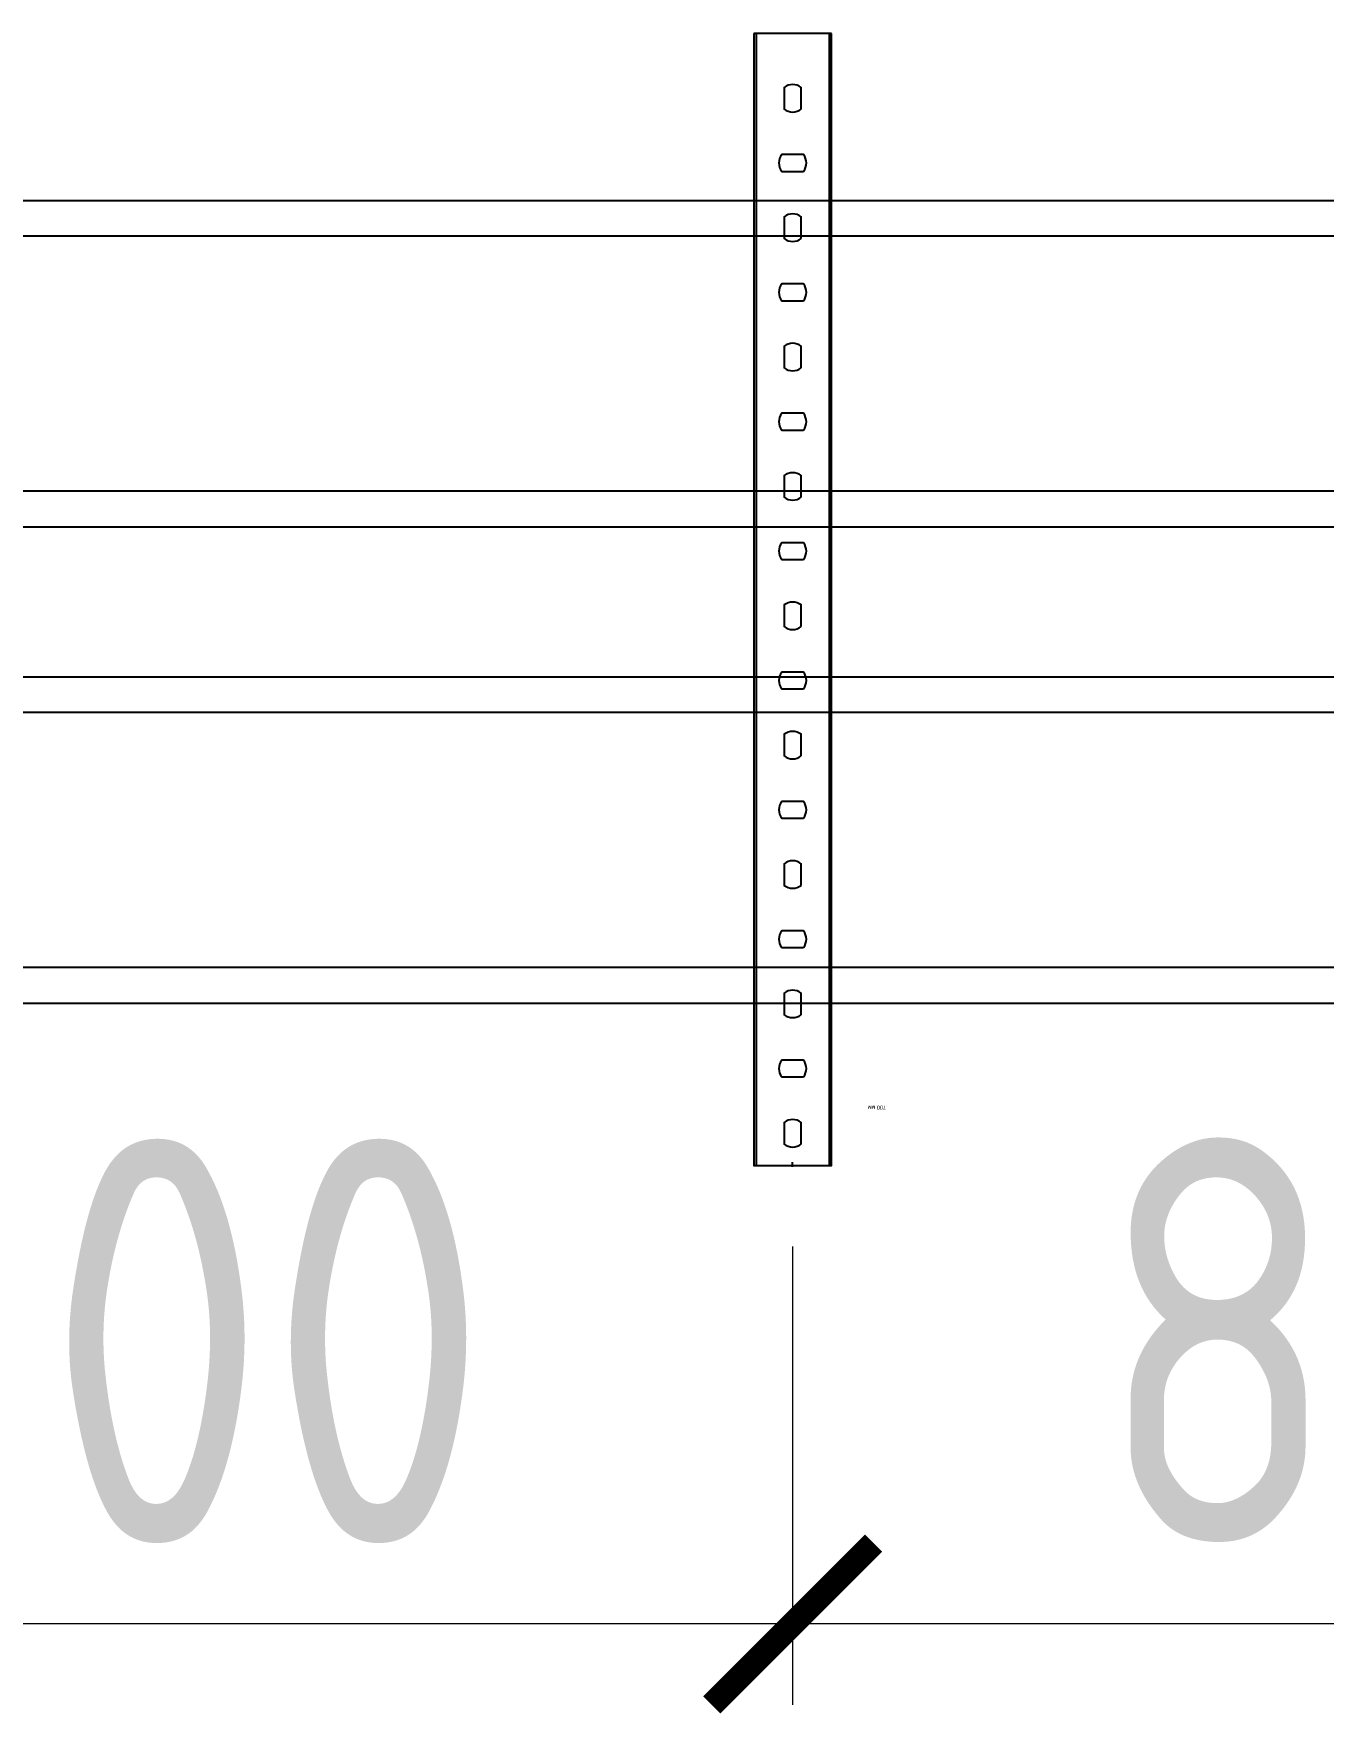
# Model space of a CAD drawing. Header units: millimetres. Extents: x -42533 to 645315, y 3457 to 82611.
# Drawn here: x 185411 to 186209, y 40924 to 41962 of the extents above; entities that cross this region are included whole.
import ezdxf
from ezdxf.enums import TextEntityAlignment as Align

# ---------------------------------------------------------------- set-up
doc = ezdxf.new("R2018")
doc.units = ezdxf.units.MM
for name, color, linetype in [('00_00_потолок_Панели из стали', 7, 'Continuous'), ('ЭОМ_Лотки авар.', 1, 'Continuous'), ('ЭОМ_Лотки рабочие', 5, 'Continuous')]:
    doc.layers.add(name, color=color, linetype=linetype)
doc.styles.get("Standard").update_dxf_attribs({"font": 'arial.ttf'})
doc.styles.add('М2', font='isocpeur.ttf', dxfattribs={"width": 0.8})
doc.dimstyles.new('М2-100', dxfattribs={"dimtxt": 250, "dimasz": 100, "dimexe": 50, "dimexo": 50, "dimgap": 50, "dimtad": 1, "dimdec": 0, "dimzin": 1, "dimtxsty": 'М2', "dimblk": 'ARCHTICK', "dimcen": 2.5, "dimdle": 50, "dimclre": 256, "dimclrt": 256, "dimadec": 0, "dimazin": 0, "dimtfac": 1, "dimtdec": 0, "dimtix": 1, "dimtmove": 1, "dimatfit": 3, "dimldrblk": 'NONE', "dimfxl": 1, "dimtolj": 1, "dimlwd": 9, "dimlwe": 9, "dimarcsym": 1})

# ---------------------------------------------------------------- blocks, each defined once
blk = doc.blocks.new('*U37')
at = {"color": 0, "linetype": 'Continuous', "lineweight": 25}
for p, q in [((-78.8, -46976.1), (-78.8, 0)), ((78.8, -46976.1), (78.8, 0))]:
    blk.add_line(p, q, dxfattribs=at)
blk.add_lwpolyline([(100.8, -46976.1), (100.8, 0), (-100.8, 0), (-100.8, -46976.1)], close=True, dxfattribs=at)
at = {"color": 0, "flags": 9}
for tag, p in [('НАИМЕНОВАНИЕ', (-59.1, -7)), ('АРТИКУЛ', (-59.7, -11.8)), ('ПРИМЕЧАНИЕ', (-58.8, -17.3))]:
    blk.add_attdef(tag, text='', height=2.5, dxfattribs=at).set_placement(p, align=Align.TOP_LEFT)
at = {"color": 0, "lineweight": 30, "flags": 104}
for tag, p in [('ВЫСОТА', (-59.6, -20.9)), ('ТОЛЩИНА', (-59, -31)), ('ШИРИНА', (-58.9, -25.1)), ('ДЛИНА', (-59.5, -36.1))]:
    blk.add_attdef(tag, text='', height=2.5, dxfattribs=at).set_placement(p, align=Align.TOP_LEFT)
blk = doc.blocks.new('*U39')
at = {"color": 0, "linetype": 'Continuous', "lineweight": 25}
for p, q in [((-78.8, -46398.7), (-78.8, 0)), ((78.8, -46398.7), (78.8, 0))]:
    blk.add_line(p, q, dxfattribs=at)
blk.add_lwpolyline([(100.8, -46398.7), (100.8, 0), (-100.8, 0), (-100.8, -46398.7)], close=True, dxfattribs=at)
at = {"color": 0, "flags": 9}
for tag, p in [('НАИМЕНОВАНИЕ', (-59.1, -7)), ('АРТИКУЛ', (-59.7, -11.8)), ('ПРИМЕЧАНИЕ', (-58.8, -17.3))]:
    blk.add_attdef(tag, text='', height=2.5, dxfattribs=at).set_placement(p, align=Align.TOP_LEFT)
at = {"color": 0, "lineweight": 30, "flags": 104}
for tag, p in [('ВЫСОТА', (-59.6, -20.9)), ('ТОЛЩИНА', (-59, -31)), ('ШИРИНА', (-58.9, -25.1)), ('ДЛИНА', (-59.5, -36.1))]:
    blk.add_attdef(tag, text='', height=2.5, dxfattribs=at).set_placement(p, align=Align.TOP_LEFT)
blk = doc.blocks.new('*U45')
at = {"color": 0, "linetype": 'ByBlock', "lineweight": -2}
for points in [[(24, -700), (24, 0), (-24, 0), (-24, -700)], [(-22.5, -700), (-22.5, 0)], [(22.5, -700), (22.5, 0)], [(-24, -700), (24, -700)]]:
    blk.add_lwpolyline(points, dxfattribs=at)
at = {"color": 254, "transparency": 33554483}
blk.add_lwpolyline([(0, 0.7), (0, -2.2)], dxfattribs=at)
at = {"color": 0, "linetype": 'ByBlock', "lineweight": -2}
for points in [[(-5.2, -13.3), (-5.2, -26.7, 0.345739), (5.2, -26.7), (5.2, -13.3, 0.345739)], [(-6.7, -54.8, 0.345739), (-6.7, -65.2), (6.7, -65.2, 0.345739), (6.7, -54.8)], [(-5.2, -93.3), (-5.2, -106.7, 0.345739), (5.2, -106.7), (5.2, -93.3, 0.345739)], [(-6.7, -134.8, 0.345739), (-6.7, -145.2), (6.7, -145.2, 0.345739), (6.7, -134.8)], [(-5.2, -173.3), (-5.2, -186.7, 0.345739), (5.2, -186.7), (5.2, -173.3, 0.345739)], [(-6.7, -214.8, 0.345739), (-6.7, -225.2), (6.7, -225.2, 0.345739), (6.7, -214.8)], [(-5.2, -253.3), (-5.2, -266.7, 0.345739), (5.2, -266.7), (5.2, -253.3, 0.345739)], [(-6.7, -294.8, 0.345739), (-6.7, -305.2), (6.7, -305.2, 0.345739), (6.7, -294.8)], [(-5.2, -333.3), (-5.2, -346.7, 0.345739), (5.2, -346.7), (5.2, -333.3, 0.345739)], [(-6.7, -374.8, 0.345739), (-6.7, -385.2), (6.7, -385.2, 0.345739), (6.7, -374.8)], [(-5.2, -413.3), (-5.2, -426.7, 0.345739), (5.2, -426.7), (5.2, -413.3, 0.345739)], [(-6.7, -454.8, 0.345739), (-6.7, -465.2), (6.7, -465.2, 0.345739), (6.7, -454.8)], [(-5.2, -493.3), (-5.2, -506.7, 0.345739), (5.2, -506.7), (5.2, -493.3, 0.345739)], [(-6.7, -534.8, 0.345739), (-6.7, -545.2), (6.7, -545.2, 0.345739), (6.7, -534.8)], [(-5.2, -573.3), (-5.2, -586.7, 0.345739), (5.2, -586.7), (5.2, -573.3, 0.345739)], [(-6.7, -614.8, 0.345739), (-6.7, -625.2), (6.7, -625.2, 0.345739), (6.7, -614.8)], [(-5.2, -653.3), (-5.2, -666.7, 0.345739), (5.2, -666.7), (5.2, -653.3, 0.345739)]]:
    blk.add_lwpolyline(points, format="xyb", close=True, dxfattribs=at)
at = {"flags": 9}
for tag, p in [('НАИМЕНОВАНИЕ', (-58.2, -19.4)), ('АРТИКУЛ', (-58.9, -24.5)), ('ПРИМЕЧАНИЕ', (-58.3, -30.8))]:
    blk.add_attdef(tag, p, '', height=2.5, dxfattribs=at)
at = {"lineweight": 30, "flags": 104}
blk.add_attdef('ДЛИНА', text='', height=2.5, dxfattribs=at).set_placement((-57.7, -34.6), align=Align.TOP_LEFT)
blk = doc.blocks.new('_ArchTick')
at = {"color": 0, "linetype": 'ByBlock', "lineweight": 70, "const_width": 0.15}
blk.add_lwpolyline([(-0.5, -0.5), (0.5, 0.5)], dxfattribs=at)
blk = doc.blocks.new('*D545')
at = {"layer": '00_00_потолок_Панели из стали', "lineweight": 9, "transparency": 16777216}
for p, q in [((185080.3, 41212.4), (185080.3, 40929)), ((185880.5, 41211.8), (185880.5, 40929))]:
    blk.add_line(p, q, dxfattribs=at)
at = {"layer": '00_00_потолок_Панели из стали', "color": 0, "lineweight": 9, "transparency": 16777216}
blk.add_line((185930.5, 40979), (185030.3, 40979), dxfattribs=at)
at = {"layer": 'Defpoints', "color": 0, "transparency": 16777216}
for p in [(185080.3, 41262.4), (185880.5, 41261.8), (185080.3, 40979)]:
    blk.add_point(p, dxfattribs=at)
at = {"layer": '00_00_потолок_Панели из стали', "color": 0, "lineweight": 9, "transparency": 16777216, "xscale": 100, "yscale": 100, "zscale": 100, "rotation": 180}
blk.add_blockref('_ArchTick', (185080.3, 40979), dxfattribs=at)
at = {"layer": '00_00_потолок_Панели из стали', "color": 0, "lineweight": 9, "transparency": 16777216, "xscale": 100, "yscale": 100, "zscale": 100}
blk.add_blockref('_ArchTick', (185880.5, 40979), dxfattribs=at)
at = {"layer": '00_00_потолок_Панели из стали', "transparency": 16777216, "insert": (185480.4, 41154), "char_height": 250, "attachment_point": 5, "style": 'М2'}
blk.add_mtext('\\A1;800', dxfattribs=at)
blk = doc.blocks.new('_None')
blk = doc.blocks.new('*D546')
at = {"layer": '00_00_потолок_Панели из стали', "lineweight": 9, "transparency": 16777216}
for p, q in [((185880.5, 41212.4), (185880.5, 40929)), ((186680.7, 41211.8), (186680.7, 40929))]:
    blk.add_line(p, q, dxfattribs=at)
at = {"layer": '00_00_потолок_Панели из стали', "color": 0, "lineweight": 9, "transparency": 16777216}
blk.add_line((186730.7, 40979), (185830.5, 40979), dxfattribs=at)
at = {"layer": 'Defpoints', "color": 0, "transparency": 16777216}
for p in [(185880.5, 41262.4), (186680.7, 41261.8), (185880.5, 40979)]:
    blk.add_point(p, dxfattribs=at)
at = {"layer": '00_00_потолок_Панели из стали', "color": 0, "lineweight": 9, "transparency": 16777216, "xscale": 100, "yscale": 100, "zscale": 100, "rotation": 180}
blk.add_blockref('_ArchTick', (185880.5, 40979), dxfattribs=at)
at = {"layer": '00_00_потолок_Панели из стали', "color": 0, "lineweight": 9, "transparency": 16777216, "xscale": 100, "yscale": 100, "zscale": 100}
blk.add_blockref('_ArchTick', (186680.7, 40979), dxfattribs=at)
at = {"layer": '00_00_потолок_Панели из стали', "transparency": 16777216, "insert": (186280.6, 41154), "char_height": 250, "attachment_point": 5, "style": 'М2'}
blk.add_mtext('\\A1;800', dxfattribs=at)

msp = doc.modelspace()

# ---------------------------------------------------------------- block references
at = {"layer": 'ЭОМ_Лотки авар.', "color": 1, "rotation": 90}
msp.add_blockref('*U39', (151394.5, 41758.3), dxfattribs=at)
at = {"layer": 'ЭОМ_Лотки рабочие'}
ref = msp.add_blockref('*U45', (185880.5, 41262.4), dxfattribs=dict(at, rotation=180))
lines = msp.add_mtext('700 мм', dxfattribs={"layer": '0', "insert": (185938.3, 41297), "char_height": 2.5, "attachment_point": 1, "rotation": 180})
ref.add_attrib('ДЛИНА', '', (185938.3, 41297)).embed_mtext(lines)
at = {"layer": 'ЭОМ_Лотки рабочие', "rotation": 90}
msp.add_blockref('*U37', (151116.7, 41463.7), dxfattribs=at)

# ---------------------------------------------------------------- dimensions: what is measured, and where the dimension line sits
at = {"layer": '00_00_потолок_Панели из стали'}
for base, p1, p2, picture, middle in [((185080.3, 40979), (185880.5, 41261.8), (185080.3, 41262.4), '*D545', (185480.4, 41154)), ((185880.5, 40979), (186680.7, 41261.8), (185880.5, 41262.4), '*D546', (186280.6, 41154))]:
    dim = msp.add_linear_dim(base=base, p1=p1, p2=p2, dimstyle='М2-100', dxfattribs=at)
    dim.commit()
    dim.dimension.update_dxf_attribs({"geometry": picture, "text_midpoint": middle})

doc.saveas('drawing.dxf')
